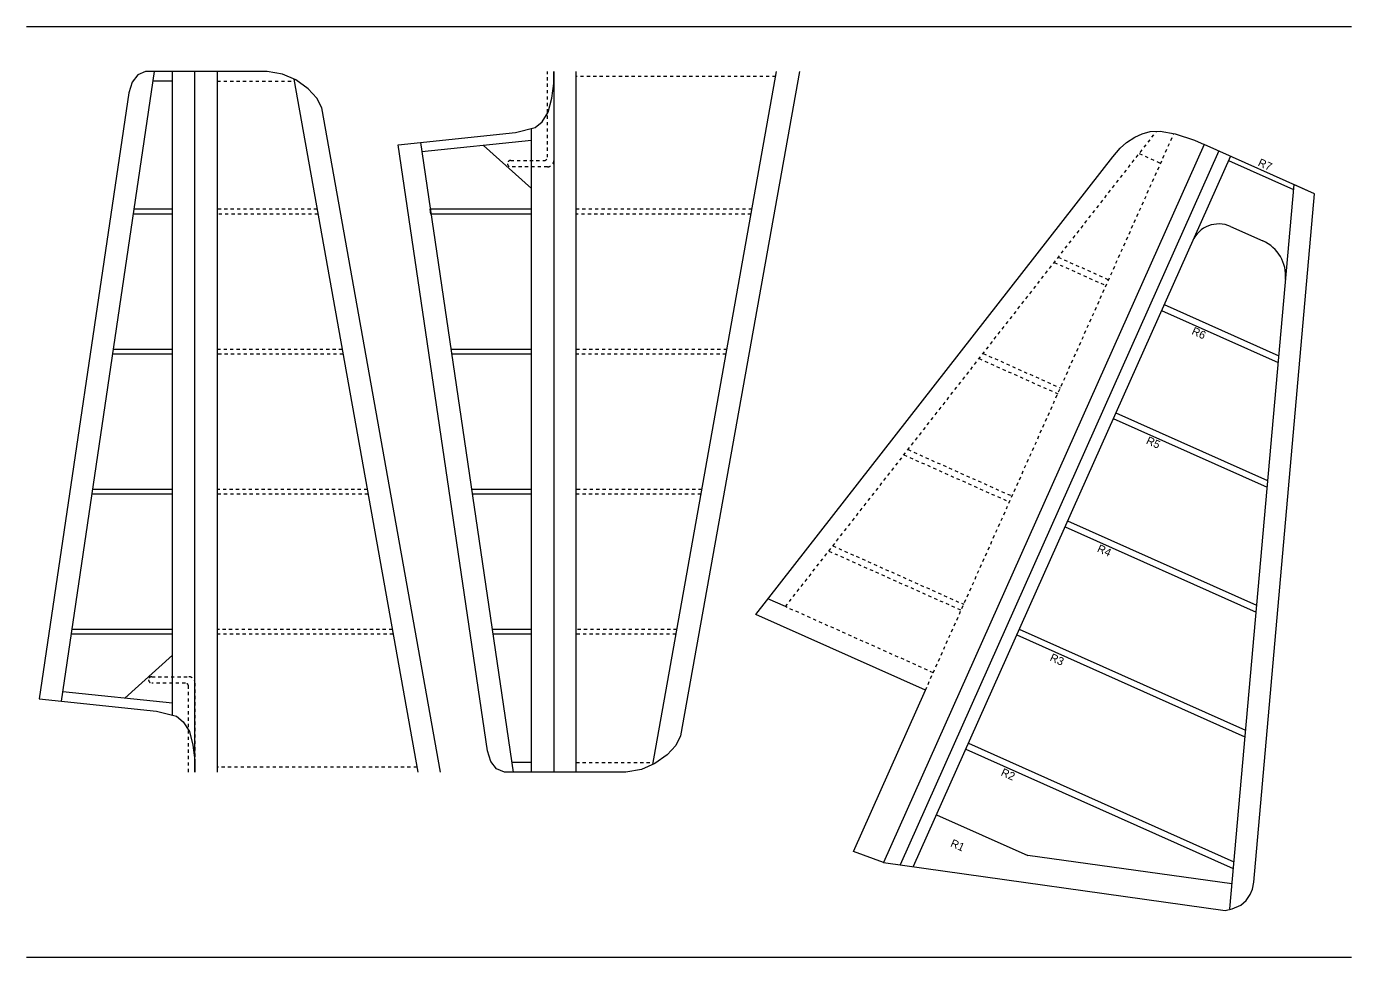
# Model space of a CAD drawing. Extents: x 177 to 1892, y 150 to 1101.
# Drawn here: x 1478.6 to 1892.4, y 810.6 to 1101.3 of the extents above; entities that cross this region are included whole.
import ezdxf

# ---------------------------------------------------------------- set-up
doc = ezdxf.new("R2010")
doc.units = 0
doc.linetypes.add('JIS_02_1_0', pattern=[2, 1, -1])
doc.layers.add('SÄLJ', color=7, linetype='CONTINUOUS')

# ---------------------------------------------------------------- blocks, each defined once
blk = doc.blocks.new('*U70')
at = {"layer": 'SÄLJ', "color": 252}
blk.add_text('R1', height=2.5, rotation=335.9402, dxfattribs=at).set_placement((1766.93, 845.35))
blk = doc.blocks.new('*U71')
at = {"layer": 'SÄLJ', "color": 252}
blk.add_text('R2', height=2.5, rotation=335.9402, dxfattribs=at).set_placement((1782.68, 867.48))
blk = doc.blocks.new('*U72')
at = {"layer": 'SÄLJ', "color": 252}
blk.add_text('R3', height=2.5, rotation=335.9402, dxfattribs=at).set_placement((1797.96, 903.34))
blk = doc.blocks.new('*U73')
at = {"layer": 'SÄLJ', "color": 252}
blk.add_text('R4', height=2.5, rotation=335.9402, dxfattribs=at).set_placement((1812.74, 937.37))
blk = doc.blocks.new('*U74')
at = {"layer": 'SÄLJ', "color": 252}
blk.add_text('R5', height=2.5, rotation=335.9402, dxfattribs=at).set_placement((1828.04, 971.09))
blk = doc.blocks.new('*U75')
at = {"layer": 'SÄLJ', "color": 252}
blk.add_text('R6', height=2.5, rotation=335.9402, dxfattribs=at).set_placement((1842.25, 1005.26))
blk = doc.blocks.new('*U76')
at = {"layer": 'SÄLJ', "color": 252}
blk.add_text('R7', height=2.5, rotation=335.9402, dxfattribs=at).set_placement((1862.95, 1057.88))

msp = doc.modelspace()

# ---------------------------------------------------------------- linework, layer by layer
at = {"layer": 'SÄLJ'}
for p, q in [((1489.51, 890.59), (1518.55, 1087.19)), ((1524.19, 1084.19), (1518.11, 1084.19)), ((1524.19, 886.25), (1524.19, 1087.19)), ((1531.19, 868.48), (1531.19, 1087.19)), ((1538.19, 868.48), (1538.19, 1087.19)), ((1562.07, 1084.84), (1600.77, 868.48)), ((1643.26, 1087.19), (1643.26, 868.48)), ((1650.26, 868.48), (1650.26, 1087.19)), ((1674.14, 870.82), (1712.84, 1087.19)), ((1636.26, 868.48), (1636.26, 1069.41)), ((1601.58, 1065.07), (1630.62, 868.48)), ((1636.26, 1065.71), (1602.02, 1062.1)), ((1621.34, 1064.14), (1636.26, 1050.71)), ((1850.92, 1062.39), (1751.41, 839.52)), ((1854.57, 1060.76), (1755.53, 838.94)), ((1853.96, 1059.39), (1874.26, 1050.32)), ((1874.4, 1051.9), (1854.33, 825.71)), ((1880.79, 1049.05), (1874.4, 1051.9)), ((1524.19, 1044.19), (1512.2, 1044.19)), ((1636.26, 1044.19), (1604.66, 1044.19)), ((1604.88, 1042.69), (1604.66, 1044.19)), ((1524.19, 1042.69), (1511.98, 1042.69)), ((1636.26, 1042.69), (1604.88, 1042.69)), ((1854.63, 1038.82), (1864.71, 1034.32)), ((1833.9, 1014.45), (1869.66, 998.48)), ((1833.08, 1012.63), (1869.47, 996.38)), ((1524.19, 998.95), (1505.52, 998.95)), ((1524.19, 1000.45), (1505.74, 1000.45)), ((1636.26, 1000.45), (1611.12, 1000.45)), ((1636.26, 998.95), (1611.35, 998.95)), ((1818, 978.84), (1866.01, 957.4)), ((1818.81, 980.67), (1866.2, 959.51)), ((1524.19, 956.71), (1499.28, 956.71)), ((1636.26, 956.71), (1617.59, 956.71)), ((1524.19, 955.21), (1499.05, 955.21)), ((1636.26, 955.21), (1617.81, 955.21)), ((1802.91, 945.05), (1862.56, 918.43)), ((1803.73, 946.88), (1862.74, 920.53)), ((1715.59, 920.11), (1710.11, 922.55)), ((1524.19, 911.47), (1492.59, 911.47)), ((1524.19, 912.97), (1492.81, 912.97)), ((1636.26, 912.97), (1624.05, 912.97)), ((1636.26, 911.47), (1624.27, 911.47)), ((1787.83, 911.27), (1859.1, 879.45)), ((1788.64, 913.1), (1859.28, 881.56)), ((1524.19, 904.95), (1509.27, 891.52)), ((1524.19, 889.95), (1489.95, 893.56)), ((1772.74, 877.48), (1855.64, 840.47)), ((1771.93, 875.66), (1855.45, 838.37)), ((1636.26, 871.48), (1630.18, 871.48)), ((1762.76, 855.13), (1791.3, 842.39)), ((1855.02, 833.53), (1791.3, 842.39))]:
    msp.add_line(p, q, dxfattribs=at)
at = {"layer": 'SÄLJ', "linetype": 'JIS_02_1_0'}
for p, q in [((1538.19, 1084.19), (1562.19, 1084.19)), ((1712.57, 1085.69), (1650.26, 1085.69)), ((1715.59, 920.11), (1831.49, 1068.51)), ((1759.31, 894.01), (1836.87, 1067.72)), ((1826.08, 1061.59), (1832.8, 1058.59)), ((1569.34, 1044.19), (1538.19, 1044.19)), ((1705.15, 1044.19), (1650.26, 1044.19)), ((1569.61, 1042.69), (1538.19, 1042.69)), ((1704.88, 1042.69), (1650.26, 1042.69)), ((1799.54, 1027.6), (1815.73, 1020.37)), ((1800.81, 1029.23), (1816.55, 1022.2)), ((1577.16, 1000.45), (1538.19, 1000.45)), ((1577.43, 998.95), (1538.19, 998.95)), ((1697.33, 1000.45), (1650.26, 1000.45)), ((1697.06, 998.95), (1650.26, 998.95)), ((1776.07, 997.56), (1800.65, 986.59)), ((1777.34, 999.18), (1801.46, 988.41)), ((1753.88, 969.14), (1786.38, 954.63)), ((1752.61, 967.51), (1785.56, 952.8)), ((1584.99, 956.71), (1538.19, 956.71)), ((1689.5, 956.71), (1650.26, 956.71)), ((1585.26, 955.21), (1538.19, 955.21)), ((1689.23, 955.21), (1650.26, 955.21)), ((1729.15, 937.47), (1770.48, 919.02)), ((1730.42, 939.09), (1771.29, 920.84)), ((1761.76, 899.49), (1715.59, 920.11)), ((1592.81, 912.97), (1538.19, 912.97)), ((1593.08, 911.47), (1538.19, 911.47)), ((1681.68, 912.97), (1650.26, 912.97)), ((1681.41, 911.47), (1650.26, 911.47)), ((1600.5, 869.98), (1538.19, 869.98)), ((1650.26, 871.48), (1674.26, 871.48))]:
    msp.add_line(p, q, dxfattribs=at)
at = {"layer": 'SÄLJ', "color": 3}
for p, q in [((1628.8, 1058.43), (1628.8, 1058.43)), ((1516.73, 897.24), (1516.73, 897.24))]:
    msp.add_line(p, q, dxfattribs=at)
for points in [[(1478.58, 1101.26), (1892.38, 1101.26)], [(1892.38, 810.56), (1478.58, 810.56)]]:
    msp.add_lwpolyline(points, dxfattribs=at)
at = {"layer": 'SÄLJ'}
for points in [[(1607.88, 868.48), (1570.79, 1075.88), (1569.28, 1078.89), (1566.59, 1081.8), (1562.7, 1084.57), (1558.54, 1086.38), (1553.72, 1087.19), (1515.77, 1087.19), (1513.33, 1086.14), (1511.54, 1083.88), (1510.5, 1080.57), (1482.54, 891.32), (1519.21, 887.46), (1525.4, 885.96), (1527.56, 884.17), (1529.45, 881.16), (1530.57, 876.82), (1531.19, 872.18), (1531.19, 868.48)], [(1719.95, 1087.19), (1682.85, 879.78), (1681.35, 876.78), (1678.66, 873.86), (1674.77, 871.09), (1670.61, 869.28), (1665.79, 868.48), (1627.84, 868.48), (1625.4, 869.52), (1623.6, 871.79), (1622.57, 875.09), (1594.61, 1064.34), (1631.28, 1068.2), (1637.47, 1069.7), (1639.63, 1071.49), (1641.51, 1074.5), (1642.64, 1078.84), (1643.26, 1083.48), (1643.26, 1087.19)]]:
    msp.add_lwpolyline(points, dxfattribs=at)
at = {"layer": 'SÄLJ', "linetype": 'JIS_02_1_0'}
for points in [[(1643.26, 1076.71), (1643.26, 1059.43, -0.414214), (1641.26, 1057.43), (1629.8, 1057.43, -0.414214), (1628.8, 1058.43, -0.414214), (1629.8, 1059.43), (1640.26, 1059.43, 0.414214), (1641.26, 1060.43), (1641.26, 1087.19)], [(1529.19, 868.48), (1529.19, 895.24, 0.414214), (1528.19, 896.24), (1517.73, 896.24, -0.414214), (1516.73, 897.24, -0.414214), (1517.73, 898.24), (1529.19, 898.24, -0.414214), (1531.19, 896.24), (1531.19, 868.48)]]:
    msp.add_lwpolyline(points, format="xyb", dxfattribs=at)
at = {"layer": 'SÄLJ'}
for points in [[(1746.26, 840.24), (1736.82, 843.63), (1759.31, 894.01), (1706.31, 917.68), (1817.84, 1060.53), (1820.12, 1063.25), (1822.07, 1065.02), (1824.72, 1066.69), (1826.99, 1067.77), (1829.52, 1068.49), (1832.58, 1068.6), (1837.28, 1067.8), (1843.37, 1065.76), (1846.35, 1064.42)], [(1846.35, 1064.42), (1746.26, 840.24), (1852.95, 825.23), (1855.08, 825.72), (1857.8, 826.93), (1859.52, 828.4), (1860.72, 830.21), (1861.45, 831.85), (1861.84, 834.06), (1880.79, 1049.05)]]:
    msp.add_lwpolyline(points, close=True, dxfattribs=at)
for centre, radius, start, end in [((1850.96, 1030.61), 9, 65.9402, 155.9402), ((1859.82, 1023.37), 12, 354.9292, 65.9402)]:
    msp.add_arc(centre, radius, start, end, dxfattribs=at)

# ---------------------------------------------------------------- block references
at = {"layer": 'SÄLJ', "color": 3}
for name in ['*U76', '*U75', '*U74', '*U73', '*U72', '*U71', '*U70']:
    msp.add_blockref(name, (0, 0), dxfattribs=at)

doc.saveas('drawing.dxf')
